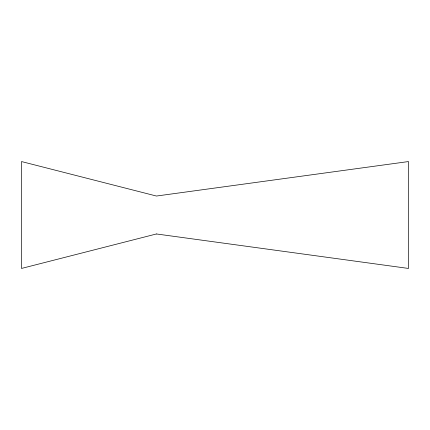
<?xml version="1.0" encoding="UTF-8"?>
<svg xmlns="http://www.w3.org/2000/svg" width="430" height="430" viewBox="0 0 430 430"><rect width="100%" height="100%" fill="white"/><g stroke="black" fill="none" stroke-linecap="round" stroke-linejoin="round"><path stroke-width="0.64" d="M156.439 233.963L21.5 268.444L21.5 161.556L156.439 196.037L408.5 161.556L408.5 268.444L156.439 233.963"/></g></svg>
